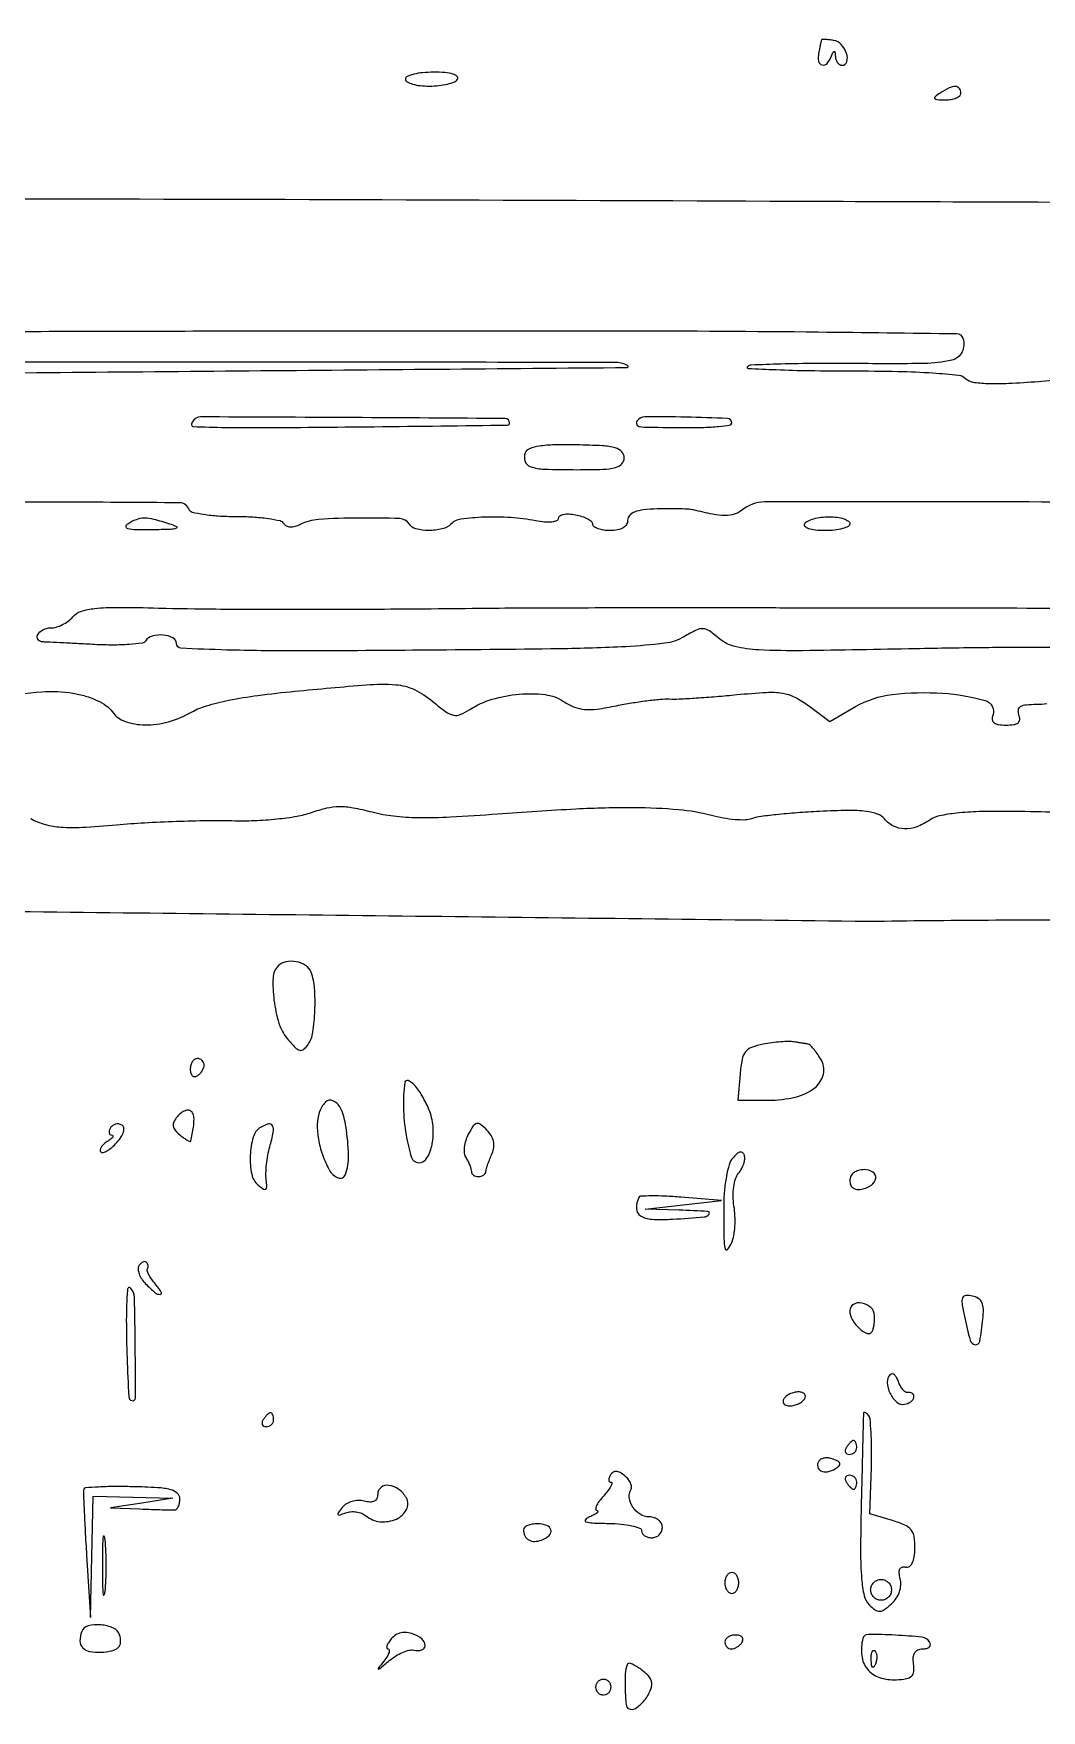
# Model space of a CAD drawing. Extents: x 0 to 5034, y 0 to 2560.
# Drawn here: x 1561.4 to 1706.6, y 148.1 to 389.6 of the extents above; entities that cross this region are included whole.
import ezdxf

# ---------------------------------------------------------------- set-up
doc = ezdxf.new("R2010")
doc.units = 0

msp = doc.modelspace()

# ---------------------------------------------------------------- linework, layer by layer
for points in [[(1557.115, 263.193366, 0.000016), (1618.338811, 262.493314, 0.000014), (1679.769463, 261.794626, 0.006046), (1684, 261.797787, -0.003594), (1718.179221, 261.990958, -0.000124), (1851.455162, 261.753197, -0.000185), (2033.325134, 261.316347, -0.000063), (2297.5, 260.550923, -0.001268)], [(1956.128309, 365.229883, 0.00009), (1885, 365.077819, -0.000677), (1842.375543, 365.036781, -0.000284), (1785.015625, 365.091866, -0.000281), (1723.676664, 365.220158, -0.000366), (1667.5, 365.41037, 0.000541), (1555.748589, 365.749556, 0.000788), (1457.207454, 365.786669, 0.000415), (1373.916606, 365.617634, 0.012538)], [(1714.488447, 301.12654, 0.000687), (1707.009375, 301.168227, 0.003676), (1698.503928, 301.141413, 0.002268), (1688.5, 300.990932, -0.001375), (1672.201163, 300.716646, -0.016326), (1665.884799, 300.83397, -0.04466), (1662.421242, 301.323768, -0.120747), (1660.223014, 302.440598, 0.025118), (1658.782778, 303.558786, 0.139393), (1657.866085, 303.875804, 0.128146), (1656.880474, 303.677089, 0.01993), (1655.114542, 302.726733, -0.103331), (1652.330979, 301.780652, -0.017602), (1646.722453, 301.294306, -0.009559), (1637.171983, 300.986862, -0.001295), (1617.141377, 300.777067, -0.001437), (1599.156919, 300.686977, -0.007454), (1589.222629, 300.813868, -0.005079), (1582.655054, 301.062486, -0.40026), (1581.999849, 301.75, 0.281845), (1581.496443, 302.572337, 0.097325), (1580.099478, 302.971021, 0.086762), (1578.527333, 302.83053, 0.191025), (1577.575617, 302.122351, -0.226204), (1577.062235, 301.79162, -0.013922), (1575.204846, 301.606128, -0.018478), (1572.898678, 301.525974, -0.012469), (1570.2666, 301.597441, 0.000194), (1567.619683, 301.734392, 0.000276), (1565.267376, 301.85388, 0.000152), (1563.278287, 301.953208, 0.004097), (1562.75, 301.97509, -0.228016), (1562.07467, 302.32802, -0.295405), (1562.029414, 303.008679, -0.148165), (1562.780479, 303.734818, -0.119143), (1563.877555, 304, 0.070434), (1564.692249, 304.115337, 0.044598), (1565.587987, 304.463183, 0.044011), (1566.424654, 304.97329, 0.060723), (1567.063733, 305.576794, -0.142642), (1568.244901, 306.375717, -0.052015), (1570.240605, 306.795646, -0.027235), (1573.507289, 306.955835, -0.005237), (1579.436178, 306.861364, 0.004733), (1587.693475, 306.721468, 0.001841), (1599.11784, 306.678129, 0.001627), (1612.850853, 306.721273, 0.001102), (1628.5, 306.855849, -0.002185), (1634.870844, 306.896833, -0.000231), (1649.736885, 306.920639, -0.00017), (1664.950035, 306.932803, -0.003552), (1669.5, 306.902573, 0.003283), (1672.830888, 306.878653, 0.000031), (1697.172217, 306.86521, 0.000121), (1720.67528, 306.859389, 0.000252)], [(1531.149537, 346.564624, -0.000662), (1561.397014, 346.689385, -0.000371), (1598.184595, 346.765109, -0.00054), (1646.624617, 346.776575, -0.002541), (1674.450173, 346.611695, -0.000588), (1694.352428, 346.369217, -0.315151), (1695.287288, 345.696214, -0.201544), (1695.165526, 343.719324, -0.223736), (1693.676697, 342.53664, -0.055211), (1689.740571, 342.058959, -0.004984), (1679.807428, 342.054101, 0.003775), (1674.035711, 342.06523, 0.00593), (1669.076898, 341.978525, 0.001953), (1664.81203, 341.836668, 0.189273), (1664.264551, 341.597884, 0.650407), (1664.357606, 341.356484, 0.00234), (1668.385629, 341.175629, 0.006419), (1673.243052, 341.042742, 0.003628), (1679.133333, 341, -0.004928), (1685.940144, 340.932914, -0.01201), (1690.951996, 340.713604, -0.009884), (1694.64963, 340.389169, -0.171171), (1695.725864, 339.874136, 0.161657), (1696.698408, 339.386392, 0.026871), (1698.811567, 339.194441, 0.021354), (1701.853445, 339.212215, 0.007677), (1706.175864, 339.48879, -0.003669), (1710.202972, 339.778899, -0.002836)], [(1724.910035, 322.030344, 0.001059), (1695.646421, 322.1531, 0.001392), (1666.756723, 322.13265, 0.174034), (1663.394722, 320.912627, -0.102209), (1662.35203, 320.357789, -0.073965), (1661.044677, 320.176701, -0.046362), (1659.231811, 320.363502, -0.013612), (1656.5, 320.981733, 0.049624), (1655.883894, 321.075236, 0.006355), (1654.545313, 321.127118, 0.007382), (1652.950544, 321.145084, 0.006089), (1651.25, 321.118421, 0.019225), (1649.249917, 320.985618, 0.064867), (1647.97807, 320.682051, 0.119737), (1647.264328, 320.191457, 0.184623), (1647, 319.5, -0.140575), (1646.822179, 318.88002, -0.118484), (1646.333333, 318.4, -0.088208), (1645.543379, 318.09863, -0.04716), (1644.5, 318, -0.033573), (1643.542393, 318.064373, -0.051403), (1642.734375, 318.259505, -0.066695), (1642.177535, 318.544372, -0.245972), (1642, 318.883423, 0.21734), (1641.829997, 319.256048, 0.054081), (1641.265625, 319.647725, 0.045349), (1640.457315, 319.997121, 0.032131), (1639.5, 320.244751, 0.036041), (1638.542039, 320.357185, 0.060322), (1637.734375, 320.295916, 0.087524), (1637.189202, 320.083953, 0.262111), (1637, 319.747829, -0.302483), (1636.772336, 319.405936, -0.073205), (1636.079892, 319.229338, -0.049163), (1635.041161, 319.223816, -0.025162), (1633.75, 319.410043, 0.031553), (1630.175943, 319.879029, 0.026348), (1626.347475, 319.935334, 0.022925), (1622.988493, 319.653126, 0.164944), (1621.55, 318.946497, -0.139189), (1620.296007, 318.250077, -0.058322), (1618.359641, 318.02869, -0.05905), (1616.498914, 318.254258, -0.197152), (1615.523104, 318.962617, 0.251336), (1614.191141, 319.733674, 0.009563), (1608.264461, 319.811633, 0.014426), (1602.483596, 319.610243, 0.103835), (1599.810688, 318.868765, -0.050819), (1599.077012, 318.579142, -0.082696), (1598.412932, 318.506194, -0.105138), (1597.87514, 318.652208, -0.136488), (1597.501671, 318.997296, 0.203735), (1596.944746, 319.390913, 0.017641), (1595.196445, 319.705456, 0.020984), (1593.004932, 319.927042, 0.014703), (1590.524316, 320, -0.015117), (1588.041162, 320.075093, -0.023626), (1585.915524, 320.304927, -0.020687), (1584.269199, 320.632345, -0.25837), (1583.81746, 321.047619, 0.320464), (1582.503601, 322.003158, 0.001517), (1564.812658, 322.100773, 0.002893), (1547.788538, 322.044539, 0.121164)], [(1556.122635, 294.042996, -0.01996), (1562.604087, 294.789524, -0.058397), (1567.091325, 294.601387, -0.032287), (1568.905354, 294.189798, -0.037476), (1570.55986, 293.562155, -0.041522), (1571.899749, 292.794104, -0.089309), (1572.741532, 291.958627, 0.155781), (1574.609272, 290.536681, 0.083906), (1577.487062, 290.030213, 0.070866), (1580.868582, 290.488504, 0.060301), (1584.19284, 291.880902, -0.058652), (1586.326194, 292.782733, -0.020914), (1589.542985, 293.573189, -0.016995), (1593.74266, 294.273117, -0.00866), (1599.058598, 294.880902, -0.003615), (1609.398085, 295.806564, -0.039166), (1613.586094, 295.822339, -0.092603), (1616.280647, 295.107821, -0.063992), (1618.940724, 293.396423, 0.016181), (1620.813746, 291.921192, 0.105639), (1621.899184, 291.430868, 0.152746), (1622.897993, 291.520355, 0.045679), (1624.26745, 292.239932, -0.0715), (1627.475276, 293.720181, -0.050862), (1631.370591, 294.461014, -0.052579), (1635.105115, 294.390962, -0.114553), (1637.77927, 293.408972, 0.048989), (1639.323636, 292.600751, 0.076178), (1640.783492, 292.255577, 0.055311), (1642.592788, 292.310582, 0.015237), (1645.402674, 292.79689, -0.009769), (1647.537586, 293.19047, -0.009102), (1649.737036, 293.51067, -0.009119), (1651.70146, 293.723903, -0.030269), (1653, 293.762045, 0.019756), (1654.404018, 293.773772, 0.00401), (1656.890223, 293.912844, 0.004223), (1659.780313, 294.122297, 0.003946), (1662.732675, 294.384813, -0.009474), (1667.006681, 294.717265, -0.052661), (1669.303122, 294.610304, -0.080907), (1671.058935, 294.04161, -0.040509), (1673.046704, 292.807349), (1676.128059, 290.529205), (1679.837999, 292.664376, -0.101494), (1685.088636, 294.403997, -0.04579), (1692.374061, 294.594352, -0.051122), (1698.483701, 293.561001, -0.442829), (1699.588855, 291.370958, 0.129743), (1699.523755, 290.772556, 0.202408), (1699.790465, 290.336663, 0.120167), (1700.435471, 290.076726, 0.035991), (1701.5, 290, 0.033872), (1702.620774, 290.076013, 0.136539), (1703.244639, 290.34482, 0.218516), (1703.477663, 290.812451, 0.099938), (1703.361626, 291.5, -0.124816), (1703.277727, 292.207348, -0.232576), (1703.590224, 292.67679, -0.110486), (1704.401648, 292.933469, -0.021577), (1705.942671, 293, 0.036955), (1707.354682, 293.104505, 0.022648)], [(1708.011575, 277.464016, 0.004223), (1701.957293, 277.577968, 0.009192), (1697.632298, 277.543327, 0.02042), (1694.345264, 277.322019, 0.025427), (1691.926858, 276.934463, 0.096876), (1690.527494, 276.338041, -0.0593), (1688.646548, 275.36457, -0.095816), (1686.875126, 275.064005, -0.111289), (1685.307449, 275.455362, -0.103307), (1684.01012, 276.487806, 0.134949), (1682.989501, 277.200825, 0.056542), (1681.342712, 277.583898, 0.032887), (1678.793192, 277.71107, 0.008289), (1674.637675, 277.576017, 0.006468), (1671.401164, 277.375094, 0.008112), (1668.407169, 277.101403, 0.006696), (1665.910792, 276.79843, 0.061256), (1664.854815, 276.521444, -0.090905), (1663.951038, 276.340523, -0.024019), (1662.472389, 276.387515, -0.023558), (1660.766067, 276.605228, -0.022258), (1659.054691, 276.985273, 0.045001), (1654.344078, 277.80888, 0.019246), (1647.952068, 278.094547, 0.014567), (1639.541909, 277.901431, 0.006191), (1628.29322, 277.175204, -0.00576), (1621.482294, 276.72959, -0.017252), (1616.818396, 276.639509, -0.024797), (1613.272356, 276.869515, -0.035907), (1610.188727, 277.450215, 0.018182), (1607.462394, 278.06434, 0.048592), (1605.480222, 278.239405, 0.054452), (1603.63461, 278.020958, 0.027972), (1601.395507, 277.370936, -0.042183), (1599.348468, 276.839178, -0.016872), (1596.476802, 276.445926, -0.016109), (1593.240195, 276.218543, -0.016174), (1590, 276.200471, 0.010421), (1586.476693, 276.221353, 0.005225), (1582.025587, 276.10843, 0.005185), (1577.421668, 275.895646, 0.007641), (1573.384976, 275.605159, -0.007648), (1568.375659, 275.244746, -0.031992), (1565.355083, 275.267196, -0.050967), (1563.128326, 275.656864, -0.050584), (1561.020464, 276.489417, 0.042687)]]:
    msp.add_lwpolyline(points, format="xyb")
for points in [[(1674.923489, 388.661516, 0.0559), (1674.882298, 388.541537, 0.001744), (1674.771045, 388.033383, 0.003388), (1674.645884, 387.432238, 0.002338), (1674.511973, 386.75, 0.089859), (1674.500457, 385.587704, 0.291391), (1674.995253, 385.041889, 0.283316), (1675.714139, 385.252392, 0.087787), (1676.337719, 386.25, -0.009076), (1676.617987, 386.909806, -0.295955), (1676.757018, 387, -0.382689), (1676.864758, 386.903389, -0.011437), (1676.921053, 386.25, 0.070297), (1677.019601, 385.772281, 0.08175), (1677.244567, 385.367188, 0.093434), (1677.557674, 385.09566, 0.13279), (1677.911516, 385, 0.338131), (1678.584373, 385.513768, 0.151463), (1678.544096, 386.694691, 0.101752), (1677.770534, 387.992414, 0.172872), (1676.666871, 388.578388, 0.0095), (1676.022421, 388.660499, 0.015022), (1675.467168, 388.703723, 0.008974), (1675.012675, 388.717224, 0.293017)], [(1615, 383, 0.275259), (1615.229636, 382.614478, 0.053437), (1616.010789, 382.29375, 0.043243), (1617.122516, 382.072564, 0.027497), (1618.440983, 382, 0.026918), (1619.803639, 382.073414, 0.033489), (1621.052725, 382.29375, 0.035556), (1622.04134, 382.613307, 0.159713), (1622.5, 383, 0.369423), (1622.437431, 383.402624, 0.106919), (1621.83874, 383.726474, 0.051222), (1620.688628, 383.936318, 0.019531), (1619.059017, 384, 0.02325), (1617.503431, 383.927625, 0.03716), (1616.192336, 383.70625, 0.042932), (1615.253084, 383.387294, 0.297764)], [(1692, 381, 0.023197), (1691.271114, 380.479509, 0.409657), (1691.237851, 380.218347, 0.220444), (1691.555791, 380.050422, 0.011293), (1692.75, 380.015313, 0.042523), (1693.611405, 380.082804, 0.062416), (1694.339062, 380.298248, 0.082215), (1694.832025, 380.618823, 0.210568), (1695, 381, 0.163584), (1694.775753, 381.667076, 0.234725), (1694.227035, 381.939692, 0.112355), (1693.301377, 381.729028, 0.031558)], [(1536.388191, 341.819098, 0.105879), (1536.286809, 341.534846, 0.116595), (1536.316095, 341.244476, 0.113952), (1536.47359, 340.993034, 0.097739), (1536.733688, 340.819098, 0.101111), (1538.099354, 340.552155, 0.000033), (1592.481259, 341.018206, 0.000029), (1646.936246, 341.491716, 0.790599), (1647, 341.771456, 0.114538), (1645.080429, 342.218536, 0.000078), (1591.371728, 342.250072, 0.000041), (1537.195404, 342.26901, 0.260006)], [(1584.345436, 333.75, 0.055167), (1584.208272, 333.46112, 0.114631), (1584.182322, 333.214437, 0.180238), (1584.267887, 333.050123, 0.176367), (1584.440983, 332.98, 0.009981), (1593.556938, 332.835959, 0.001805), (1610.496424, 332.967642, 0.000125), (1629.695994, 333.191047, 0.410733), (1630.000007, 333.498691, 0.41212), (1629.366698, 334.136563, 0.000415), (1607.3737, 334.275893, 0.000485), (1585.471427, 334.375193, 0.260899)], [(1648.344738, 333.75, 0.243578), (1648.30826, 333.264511, 0.266162), (1648.682283, 332.981545, 0.028863), (1649.99526, 332.889874, 0.000862), (1655.5, 332.833333, 0.010313), (1657.992205, 332.863436, 0.017076), (1660.090768, 333.003937, 0.011134), (1661.756836, 333.210355, 0.372009), (1662.000486, 333.492126, 0.402119), (1661.364302, 334.156159, 0.005817), (1655.392897, 334.338435, 0.006558), (1649.451088, 334.372699, 0.258167)], [(1632.248518, 329.206872, 0.170822), (1632.214504, 327.97519, 0.240662), (1632.975696, 327.210506, 0.070902), (1635.010959, 326.853217, 0.008053), (1639.694444, 326.777778, 0.007822), (1643.438022, 326.836346, 0.053882), (1645.256879, 327.090711, 0.143513), (1646.154654, 327.618769, 0.190773), (1646.5, 328.490951, 0.193526), (1646.147923, 329.366518, 0.136305), (1645.224727, 329.913907, 0.052705), (1643.370336, 330.211169, 0.008033), (1639.622057, 330.352062, 0.01103), (1636.433568, 330.350297, 0.032879), (1634.259871, 330.157758, 0.048882), (1632.84534, 329.793907, 0.217159)], [(1581, 319, -0.036244), (1582.008314, 318.594468, -0.664682), (1581.993899, 318.343197, -0.076592), (1581.148883, 318.183003, -0.004399), (1578.5, 318.114993, -0.009082), (1576.180728, 318.117989, -0.057115), (1575.009566, 318.275347, -0.351555), (1574.770216, 318.59216, -0.246825), (1575, 319, -0.051583), (1576.230989, 319.626321, -0.092155), (1577.343821, 319.833184, -0.063278), (1578.724017, 319.65781, -0.014291)], [(1679, 319, -0.280045), (1678.76549, 318.614137, -0.051215), (1677.954539, 318.29375, -0.04194), (1676.804739, 318.07252, -0.02657), (1675.440983, 318, -0.023007), (1674.033693, 318.06479, -0.059005), (1673.038303, 318.276831, -0.125298), (1672.538053, 318.602477, -0.336396), (1672.5, 319, -0.146547), (1672.934161, 319.385578, -0.040338), (1673.8004, 319.70625, -0.037109), (1674.887885, 319.926388, -0.031397), (1676.059017, 320, -0.032276), (1677.18562, 319.9272, -0.049716), (1678.136086, 319.70625, -0.064068), (1678.793368, 319.384097, -0.251914)], [(1596.666667, 255.333333, 0.188213), (1595.923983, 253.639987, 0.041518), (1596.058808, 250.411592, 0.043121), (1596.770453, 247.087682, 0.100516), (1597.979685, 244.860784, 0.017012), (1599.111994, 243.6002, 0.131793), (1599.783966, 243.194787, 0.249279), (1600.347144, 243.31354, 0.071137), (1600.964372, 244, 0.110716), (1601.65125, 245.772118, 0.027036), (1601.950788, 248.909684, 0.028428), (1601.899908, 252.145931, 0.073594), (1601.393011, 254.418213, 0.156393), (1600.616551, 255.384939, 0.098464), (1599.264024, 255.937032, 0.097276), (1597.788314, 255.933067, 0.148265)], [(1666.5, 244.063067, 0.042139), (1664.855472, 243.603233, 0.140871), (1663.963794, 242.943792, 0.117958), (1663.470733, 241.837571, 0.02545), (1663.189635, 239.745507), (1662.879269, 236), (1667.286625, 236, 0.057818), (1671.152754, 236.44856, 0.109183), (1673.967856, 237.803263, 0.17368), (1675.192073, 239.752249, 0.196254), (1674.818708, 241.918687, 0.014812), (1674.283707, 242.72142, 0.020069), (1673.751071, 243.411089, 0.017446), (1673.276144, 243.938966, 0.165022), (1673.009453, 244.076511, -0.001599), (1672.722213, 244.12059, -0.000318), (1672.209027, 244.201355, -0.000337), (1671.611635, 244.296175, -0.000313), (1671, 244.394071, 0.044253), (1670.223009, 244.449243, 0.013967), (1669.059375, 244.396271, 0.013828), (1667.758601, 244.264341, 0.014924)], [(1584, 240.440983, 0.066118), (1584.073267, 239.889346, 0.138808), (1584.29375, 239.521475, 0.191142), (1584.620352, 239.392057, 0.139169), (1585, 239.5, 0.06081), (1585.382515, 239.806203, 0.051032), (1585.70625, 240.2129, 0.053229), (1585.926698, 240.653442, 0.089642), (1586, 241.059017, 0.105429), (1585.923444, 241.418051, 0.099231), (1585.70625, 241.723586, 0.096318), (1585.381732, 241.928382, 0.092995), (1585, 242, 0.153634), (1584.618621, 241.879982, 0.097988), (1584.29375, 241.542039, 0.080552), (1584.074545, 241.037096, 0.062283)], [(1614.916667, 238.559017, 0.044107), (1614.698889, 234.923154, 0.035559), (1615.087521, 231.026981, 0.031777), (1615.86373, 227.771186, 0.32951), (1616.906873, 227, 0.267136), (1618.092116, 227.681905, 0.084695), (1618.833544, 229.665823, 0.069006), (1618.965056, 232.24898, 0.076643), (1618.371971, 234.673451, 0.033344), (1617.393131, 236.651281, 0.050198), (1616.26596, 238.208514, 0.11381), (1615.392139, 238.828785, 0.487215)], [(1582.100976, 233.621668, 0.06121), (1581.639473, 232.902383, 0.149907), (1581.546134, 232.287252, 0.136429), (1581.812669, 231.687498, 0.047209), (1582.487669, 231.010234, 0.016104), (1583.073424, 230.555139, 0.030315), (1583.578228, 230.233209, 0.037664), (1583.954352, 230.05989, 0.460042), (1584.076511, 230.127555, 0.009389), (1584.449755, 232.134974, 0.044292), (1584.539248, 233.302068, 0.088127), (1584.401161, 234.028711, 0.164877), (1584.02424, 234.485019, 0.167606), (1583.635425, 234.572557, 0.077973), (1583.13026, 234.434756, 0.06403), (1582.590664, 234.104058, 0.050133)], [(1602.577674, 234.244731, 0.073849), (1602.29372, 232.484086, 0.04608), (1602.460237, 230.397158, 0.042247), (1603.04398, 228.16839, 0.037716), (1604.011105, 225.979251, 0.175282), (1605.290086, 224.82922, 0.420114), (1606.343453, 225.287206, 0.099789), (1606.804712, 228.035267, 0.03052), (1606.40887, 232.25, 0.057273), (1605.744751, 234.658183, 0.178679), (1604.632346, 235.8835, 0.324544), (1603.480309, 235.712209, 0.122665)], [(1572.510081, 232.016312, 0.058885), (1572.328171, 231.625806, 0.123598), (1572.304124, 231.294043, 0.186429), (1572.436321, 231.07461, 0.161643), (1572.690983, 230.984687, -0.282382), (1572.845081, 230.886055, -0.271864), (1572.830233, 230.700593, -0.075563), (1572.542502, 230.398845, -0.023608), (1572.02896, 230.03906, 0.042964), (1571.506266, 229.641878, 0.071832), (1571.154687, 229.217378, 0.105877), (1571.020464, 228.834686, 0.231971), (1571.118424, 228.548242, 0.276112), (1571.452928, 228.46404, 0.060078), (1572.021198, 228.712525, 0.046597), (1572.70271, 229.204587, 0.029197), (1573.404607, 229.894592, 0.036944), (1574.042739, 230.71392, 0.076721), (1574.383122, 231.446969, 0.121139), (1574.406587, 232.026476, 0.207031), (1574.134241, 232.417034, 0.101116), (1573.706144, 232.574287, 0.09841), (1573.246276, 232.553253, 0.097442), (1572.825779, 232.357257, 0.096999)], [(1594.130786, 232.08083, 0.186449), (1593.062812, 230.671762, 0.059734), (1592.635417, 228.032847, 0.059547), (1592.844853, 225.343398, 0.172018), (1593.787517, 223.761382, 0.02562), (1594.527041, 223.209054, 0.306368), (1594.8658, 223.210515, 0.260843), (1595.028907, 223.538411, 0.020432), (1594.938329, 224.546821, -0.041855), (1594.894071, 225.492207, -0.01819), (1594.986212, 226.747746, -0.01785), (1595.181604, 228.082759, -0.022669), (1595.461146, 229.29657, 0.01964), (1595.952119, 231.370934, 0.161091), (1595.831315, 232.322297, 0.36584), (1595.26071, 232.579596, 0.069051)], [(1624.051377, 231.095998, 0.047845), (1623.671687, 230.187273, 0.048231), (1623.47292, 229.225391, 0.052727), (1623.471151, 228.354263, 0.116171), (1623.688443, 227.729333, -0.023666), (1623.988479, 227.203618, -0.022208), (1624.244474, 226.640804, -0.022805), (1624.4263, 226.121621, -0.067817), (1624.484687, 225.75, 0.131305), (1624.56742, 225.463938, 0.098296), (1624.789252, 225.220313, 0.086253), (1625.116733, 225.05637, 0.073145), (1625.5, 225, 0.072073), (1625.888632, 225.056312, 0.079276), (1626.23162, 225.220313, 0.0885), (1626.477273, 225.463705, 0.125358), (1626.586367, 225.75, -0.044074), (1626.66935, 226.153683, -0.010128), (1626.882474, 226.816528, -0.010391), (1627.160378, 227.572857, -0.009972), (1627.473111, 228.327541, 0.0717), (1627.718623, 229.2159, 0.085832), (1627.679833, 230.081896, 0.082377), (1627.347974, 230.911827, 0.060229), (1626.734365, 231.694206, 0.030048), (1625.813529, 232.510551, 0.224832), (1625.259444, 232.636163, 0.195132), (1624.761971, 232.292309, 0.022299)], [(1662.130595, 227.657357, 0.102058), (1661.629415, 226.716185, 0.024901), (1661.216032, 224.998029, 0.024488), (1660.931623, 222.940376, 0.022252), (1660.83753, 220.797703, 0.00289), (1660.867364, 216.129774, 0.050907), (1661.038927, 214.630006, 0.623308), (1661.408076, 214.53951, 0.072998), (1661.997887, 215.5, 0.060184), (1662.289517, 216.496357, 0.02612), (1662.444463, 217.870407, 0.025387), (1662.458369, 219.365744, 0.030741), (1662.314254, 220.760962, -0.036748), (1662.187653, 222.149472, -0.039506), (1662.271305, 223.507776, -0.043165), (1662.541143, 224.677313, -0.095209), (1662.981193, 225.477339, 0.049088), (1663.415016, 226.118824, 0.04716), (1663.722319, 226.841064, 0.050876), (1663.867161, 227.532939, 0.107019), (1663.80799, 228.076031, 0.136988), (1663.553195, 228.453275, 0.241826), (1663.196025, 228.536882, 0.125631), (1662.724058, 228.282374, 0.033404)], [(1679, 224.426676, 0.099154), (1679.121465, 223.820192, 0.133817), (1679.46353, 223.380696, 0.126354), (1679.99829, 223.159635, 0.083236), (1680.667134, 223.176676, 0.100818), (1682.099763, 223.769787, 0.210781), (1682.729914, 224.770795, 0.297834), (1682.327282, 225.642779, 0.14074), (1681.083333, 226, 0.066422), (1680.248452, 225.888599, 0.09567), (1679.58104, 225.561201, 0.111791), (1679.15323, 225.054646, 0.12024)], [(1648.588201, 222, 0.109189), (1648.275022, 220.401943, 0.249946), (1648.860364, 219.364879, 0.130729), (1650.480764, 218.850983, 0.027016), (1653.5, 218.871801, 0.004007), (1658.02276, 219.184036, 0.222699), (1658.742579, 219.591589, 0.590831), (1658.553264, 219.983565, 0.005105), (1654.416667, 220.162997), (1649.5, 220.325993), (1655, 220.946188), (1660.5, 221.566382), (1654.653067, 222.033191, 0.008232), (1652.396095, 222.176035, 0.013055), (1650.459653, 222.216, 0.006945), (1648.86071, 222.185038, 0.289317)], [(1576.590944, 212.147151, 0.161031), (1576.473258, 211.653982, 0.06929), (1576.624914, 210.986544, 0.058402), (1577.00262, 210.258303, 0.047603), (1577.562237, 209.58062, 0.01757), (1578.952254, 208.285003, 0.195132), (1579.655927, 208.044209, 0.580187), (1579.822805, 208.377977, 0.026234), (1578.872445, 209.653695, -0.023202), (1578.370923, 210.318466, -0.03433), (1578.001072, 210.947823, -0.036875), (1577.786925, 211.470354, -0.248714), (1577.833333, 211.737028, 0.118737), (1577.923829, 211.937797, 0.08768), (1577.926811, 212.1824, 0.080199), (1577.843018, 212.43292, 0.075786), (1577.683469, 212.649864, 0.182289), (1577.451126, 212.754957, 0.124491), (1577.163221, 212.701511, 0.090239), (1576.859751, 212.488848, 0.056557)], [(1574.95, 208.666667, 0.018871), (1574.789678, 204.349977, 0.009439), (1574.896174, 198.88692, 0.00268), (1575.140567, 193.301628, 0.310514), (1575.560996, 192.75, 0.509568), (1576.096405, 193.136399, 0.002841), (1576.077661, 200.439796, 0.003698), (1575.964856, 207.649973, 0.192932), (1575.427728, 208.905605, 0.098453), (1575.260787, 209.01717, 0.217492), (1575.110958, 209.011855, 0.186547), (1575.000541, 208.890483, 0.073748)], [(1695.517035, 204.84254, 0.013177), (1696.341978, 201.435275, 0.300678), (1697.060709, 200.801399, 0.403674), (1697.716837, 201.278538, 0.016238), (1698.174129, 204.47192, 0.031944), (1698.241018, 205.928372, 0.10302), (1698.027469, 206.8688, 0.14561), (1697.510743, 207.460581, 0.090798), (1696.65022, 207.806998, 0.068665), (1695.687518, 207.869179, 0.291094), (1695.245129, 207.540388, 0.13159), (1695.162207, 206.741609, 0.013239)], [(1679, 205.695769, 0.134617), (1679.351988, 204.412098, 0.071961), (1680.392526, 203.122527, 0.098336), (1681.522836, 202.426173, 0.381736), (1682.225838, 202.701442, 0.057646), (1682.376745, 203.110912, 0.022661), (1682.492034, 203.702026, 0.022069), (1682.560025, 204.358679, 0.02567), (1682.564866, 204.986305, 0.197051), (1682.033507, 206.136607, 0.13901), (1680.750619, 206.792633, 0.178719), (1679.529084, 206.59894, 0.271339)], [(1684.827434, 196.4941, 0.213701), (1684.394233, 195.358146, 0.097913), (1684.798012, 193.789529, 0.100498), (1685.756894, 192.52153, 0.232366), (1686.879295, 192.215271, 0.103225), (1687.777808, 192.5909, 0.185591), (1688.22407, 193.240275, 0.323138), (1688.010368, 193.760153, 0.166362), (1687.289043, 193.926, -0.188259), (1686.975835, 194.012162, -0.060079), (1686.619384, 194.351377, -0.05025), (1686.278318, 194.861056, -0.038006), (1686.007715, 195.478006, 0.04403), (1685.74515, 196.057576, 0.086876), (1685.425729, 196.44721, 0.147185), (1685.106047, 196.589401, 0.23194)], [(1669.5, 193, 0.131946), (1669.386134, 192.620091, 0.190139), (1669.504138, 192.29375, 0.14379), (1669.853366, 192.073627, 0.069308), (1670.381966, 192, 0.059645), (1671.00158, 192.074178, 0.050746), (1671.622888, 192.29375, 0.053126), (1672.153536, 192.617096, 0.091204), (1672.5, 193, 0.131946), (1672.613866, 193.379909, 0.190139), (1672.495862, 193.70625, 0.14379), (1672.146634, 193.926373, 0.069308), (1671.618034, 194, 0.059645), (1670.99842, 193.925822, 0.050746), (1670.377112, 193.70625, 0.053126), (1669.846464, 193.382904, 0.091204)], [(1594.5, 190, 0.082592), (1594.343488, 189.6179, 0.161196), (1594.3746, 189.29375, 0.182303), (1594.586039, 189.078288, 0.108972), (1594.940983, 189, 0.093332), (1595.345238, 189.076123, 0.09642), (1595.688914, 189.29375, 0.099167), (1595.918938, 189.618444, 0.105053), (1596, 190, 0.042167), (1595.967655, 190.382849, 0.061769), (1595.870461, 190.70625, 0.081139), (1595.727648, 190.92554, 0.210953), (1595.559017, 191, 0.151918), (1595.34829, 190.934461, 0.038439), (1595.066025, 190.70625, 0.035638), (1594.768994, 190.382774, 0.029505)], [(1680.971052, 190.916667, 0.011124), (1680.955567, 190.588282, 0.000043), (1680.862834, 186.847466, 0.000223), (1680.759933, 182.60543, 0.00014), (1680.643303, 177.649177, 0.004715), (1680.551467, 171.002831, 0.021127), (1680.698801, 167.113281, 0.035132), (1681.070106, 164.66221, 0.142151), (1681.791106, 163.351751, 0.040813), (1682.650807, 162.622005, 0.169384), (1683.294059, 162.432392, 0.145202), (1683.97539, 162.671349, 0.027471), (1685.010377, 163.509391, 0.062358), (1685.685704, 164.294009, 0.062638), (1686.145531, 165.219757, 0.065596), (1686.346831, 166.188433, 0.082604), (1686.263754, 167.099406, -0.040224), (1686.113871, 167.945277, -0.130887), (1686.206761, 168.502014, -0.217955), (1686.522263, 168.776494, -0.128284), (1687.031322, 168.79259, 0.200878), (1687.572919, 168.887183, 0.136177), (1687.996426, 169.359739, 0.079141), (1688.27016, 170.238187, 0.03149), (1688.372797, 171.5, 0.042646), (1688.263214, 173.132235, 0.132919), (1687.821314, 174.130974, 0.119475), (1686.903937, 174.831443, 0.031312), (1685.153865, 175.473634), (1681.880318, 176.447268), (1682.10031, 183.23015, 0.009349), (1682.136637, 185.876846, 0.013525), (1682.06176, 188.21448, 0.009132), (1681.912768, 190.137281, 0.174181), (1681.660151, 190.673183, 0.03223), (1681.404393, 190.897935, 0.079386), (1681.185416, 191.017018, 0.183112), (1681.041508, 191.01377, 0.286649)], [(1678.5, 186, 0.082592), (1678.343488, 185.6179, 0.161196), (1678.3746, 185.29375, 0.182303), (1678.586039, 185.078288, 0.108972), (1678.940983, 185, 0.093332), (1679.345238, 185.076123, 0.09642), (1679.688914, 185.29375, 0.099167), (1679.918938, 185.618444, 0.105053), (1680, 186, 0.042167), (1679.967655, 186.382849, 0.061769), (1679.870461, 186.70625, 0.081139), (1679.727648, 186.92554, 0.210953), (1679.559017, 187, 0.151918), (1679.34829, 186.934461, 0.038439), (1679.066025, 186.70625, 0.035638), (1678.768994, 186.382774, 0.029505)], [(1674.515713, 184.025424, 0.191013), (1674.37394, 183.228674, 0.23802), (1674.834197, 182.646206, 0.152732), (1675.803525, 182.517896, 0.095806), (1676.881592, 182.92682, 0.03936), (1677.466726, 183.355474, 0.268353), (1677.580022, 183.680389, 0.227867), (1677.35823, 183.9802, 0.029854), (1676.615871, 184.317163, 0.058511), (1675.981629, 184.478786, 0.067768), (1675.358823, 184.477104, 0.078711), (1674.841624, 184.319872, 0.142196)], [(1644.530011, 182.048558, 0.048645), (1644.332571, 181.646377, 0.105885), (1644.282068, 181.308014, 0.182692), (1644.380972, 181.089027, 0.198855), (1644.595971, 181, -0.473264), (1644.725157, 180.842429, -0.076139), (1644.568556, 180.4125, -0.040074), (1644.145191, 179.768279, -0.018516), (1643.5, 179, 0.025274), (1642.868323, 178.226843, 0.055654), (1642.487545, 177.566854, 0.114805), (1642.405612, 177.125352, 0.378736), (1642.595012, 176.929715, -0.354661), (1642.718172, 176.812856, -0.254506), (1642.64666, 176.627618, -0.056863), (1642.211725, 176.336193, -0.017721), (1641.5, 176, 0.091871), (1640.904706, 175.602206, 0.560431), (1640.970453, 175.312482, 0.071077), (1641.913556, 175.136868, 0.006847), (1644.25, 175.070285, -0.019823), (1646.07061, 174.971081, -0.031897), (1647.604687, 174.726896, -0.033698), (1648.72675, 174.393288, -0.313294), (1649, 174, 0.148195), (1649.115568, 173.618646, 0.098894), (1649.440625, 173.29375, 0.082425), (1649.926543, 173.074694, 0.064853), (1650.5, 173, 0.099038), (1651.072457, 173.114514, 0.097945), (1651.559375, 173.440625, 0.097945), (1651.885486, 173.927543, 0.099038), (1652, 174.5, 0.125389), (1651.854248, 175.072062, 0.100779), (1651.443928, 175.559375, 0.090193), (1650.830154, 175.886898, 0.077727), (1650.106989, 176, -0.142505), (1648.808848, 176.377651, -0.105852), (1647.738602, 177.430333, -0.111919), (1647.232043, 178.776758, -0.174363), (1647.485745, 179.976935, 0.172045), (1647.5702, 180.367765, 0.076677), (1647.422147, 180.880727, 0.06266), (1647.077253, 181.431819, 0.048467), (1646.578017, 181.935251, 0.043524), (1645.911552, 182.396834, 0.116388), (1645.360993, 182.559333, 0.160975), (1644.906705, 182.436563, 0.108945)], [(1678.5, 181, 0.029505), (1678.768994, 180.617226, 0.035638), (1679.066025, 180.29375, 0.038439), (1679.34829, 180.065539, 0.151918), (1679.559017, 180, 0.210953), (1679.727648, 180.07446, 0.081139), (1679.870461, 180.29375, 0.061769), (1679.967655, 180.617151, 0.042167), (1680, 181, 0.105053), (1679.918938, 181.381556, 0.099167), (1679.688914, 181.70625, 0.09642), (1679.345238, 181.923877, 0.093332), (1678.940983, 182, 0.108972), (1678.586039, 181.921712, 0.182303), (1678.3746, 181.70625, 0.161196), (1678.343488, 181.3821, 0.082592)], [(1568.653755, 180, 0.084524), (1568.603187, 179.612259, 0.000971), (1568.709968, 177.003125, 0.002942), (1568.857124, 173.98556, 0.001911), (1569.061029, 170.5), (1569.622059, 161.5), (1569.811029, 170.25), (1570, 179), (1575.75, 178.849806), (1581.5, 178.699613), (1577, 178), (1572.5, 177.300387), (1576.75, 177.150194, 0.000574), (1578.432449, 177.092671, 0.000749), (1579.971875, 177.044119, 0.000553), (1581.262396, 177.006782, 0.006955), (1581.75, 177, 0.201458), (1582.036597, 177.120359, 0.084643), (1582.279687, 177.470606, 0.064723), (1582.444871, 177.988816, 0.044858), (1582.5, 178.602062, 0.216278), (1582.135706, 179.404857, 0.117676), (1581.158566, 179.919208, 0.048617), (1579.260021, 180.212165, 0.008584), (1575.653755, 180.352062, 0.006882), (1573.01811, 180.372731, 0.011083), (1570.77343, 180.309668, 0.004998), (1568.9014, 180.196744, 0.309944)], [(1611, 179.294885, -0.100158), (1610.871823, 178.661431, -0.175375), (1610.512812, 178.273359, -0.134047), (1609.905658, 178.143598, -0.049998), (1609.036768, 178.280134, 0.07424), (1608.198283, 178.37068, 0.060128), (1607.304135, 178.225696, 0.06151), (1606.491829, 177.878685, 0.088097), (1605.895324, 177.373873, 0.011487), (1605.287543, 176.606328, 0.307119), (1605.274953, 176.358835, 0.348104), (1605.492808, 176.2779, 0.013037), (1606.371291, 176.588983, -0.072079), (1607.098361, 176.753479, -0.055378), (1607.913, 176.727356, -0.056199), (1608.687986, 176.525355, -0.081547), (1609.296773, 176.168663, 0.151688), (1611.357426, 175.317659, 0.127255), (1613.699625, 175.70186, 0.169244), (1615.146528, 177.052623, 0.253916), (1615.124767, 178.741537, 0.106625), (1614.045344, 179.965691, 0.12625), (1612.619133, 180.542838, 0.193735), (1611.486623, 180.254418, 0.239079)], [(1632, 174.166667, 0.110173), (1632.198496, 173.276768, 0.153921), (1632.747118, 172.681173, 0.139064), (1633.58597, 172.471772, 0.083866), (1634.597766, 172.67589, 0.089945), (1635.698443, 173.344399, 0.281425), (1635.941332, 174.138258, 0.254562), (1635.341089, 174.782212, 0.08067), (1634, 175, 0.039769), (1633.23419, 174.938993, 0.059018), (1632.5875, 174.755208, 0.07762), (1632.147449, 174.48558, 0.219986)], [(1571.336206, 169, 0.00436), (1571.359651, 166.311593, 0.021699), (1571.451433, 164.804688, 0.741699), (1571.58558, 164.778855, 0.095407), (1571.728468, 165.25, 0.016375), (1571.850713, 166.957332, 0.009683), (1571.890277, 169, 0.009683), (1571.850713, 171.042668, 0.016375), (1571.728468, 172.75, 0.095407), (1571.58558, 173.221145, 0.741699), (1571.451433, 173.195312, 0.021699), (1571.359651, 171.688407, 0.00436)], [(1661, 166.5, 0.064853), (1661.074694, 165.926543, 0.082425), (1661.29375, 165.440625, 0.098894), (1661.618646, 165.115568, 0.148195), (1662, 165, 0.148195), (1662.381354, 165.115568, 0.098894), (1662.70625, 165.440625, 0.082425), (1662.925306, 165.926543, 0.064853), (1663, 166.5, 0.064853), (1662.925306, 167.073457, 0.082425), (1662.70625, 167.559375, 0.098894), (1662.381354, 167.884432, 0.148195), (1662, 168, 0.148195), (1661.618646, 167.884432, 0.098894), (1661.29375, 167.559375, 0.082425), (1661.074694, 167.073457, 0.064853)], [(1685, 165.5, -0.099038), (1684.885486, 164.927543, -0.097945), (1684.559375, 164.440625, -0.097945), (1684.072457, 164.114514, -0.099038), (1683.5, 164, -0.099038), (1682.927543, 164.114514, -0.097945), (1682.440625, 164.440625, -0.097945), (1682.114514, 164.927543, -0.099038), (1682, 165.5, -0.099038), (1682.114514, 166.072457, -0.097945), (1682.440625, 166.559375, -0.097945), (1682.927543, 166.885486, -0.099038), (1683.5, 167, -0.099038), (1684.072457, 166.885486, -0.097945), (1684.559375, 166.559375, -0.097945), (1684.885486, 166.072457, -0.099038)], [(1568.361645, 159.500049, 0.089903), (1568.107954, 158.159875, 0.193949), (1568.486369, 157.199593, 0.158632), (1569.505841, 156.645782, 0.056746), (1571.176895, 156.529252, 0.041559), (1572.719775, 156.725972, 0.137991), (1573.616515, 157.197552, 0.192319), (1573.967582, 157.958195, 0.093814), (1573.821697, 159.034908, 0.213604), (1572.932297, 160.003827, 0.080749), (1571.108721, 160.461957, 0.083135), (1569.278813, 160.313585, 0.24408)], [(1612.950777, 158.440689, 0.029152), (1612.543365, 157.88709, 0.068333), (1612.325149, 157.423203, 0.15349), (1612.325551, 157.12784, 0.327186), (1612.5, 157, -0.378906), (1612.667221, 156.852035, -0.114901), (1612.627985, 156.485938, -0.055648), (1612.357925, 155.922197, -0.025258), (1611.889678, 155.25, 0.002837), (1611.067394, 154.175637, 0.649207), (1611.113623, 154.091822, 0.154875), (1611.32575, 154.179561, 0.001368), (1612.669271, 155.316333, -0.036829), (1613.587871, 155.987991, -0.038544), (1614.581622, 156.506195, -0.041608), (1615.504285, 156.812419, -0.116272), (1616.181591, 156.816333, 0.128119), (1617.349222, 156.850348, 0.337375), (1617.81665, 157.483349, 0.215111), (1617.378665, 158.41738, 0.088793), (1616.147388, 159.141181, 0.060663), (1615.216596, 159.362201, 0.082105), (1614.354673, 159.317442, 0.087229), (1613.592092, 159.004208, 0.07874)], [(1661, 158, 0.092995), (1661.071618, 157.618268, 0.096318), (1661.276414, 157.29375, 0.099231), (1661.581949, 157.076556, 0.105429), (1661.940983, 157, 0.089642), (1662.346558, 157.073302, 0.053229), (1662.7871, 157.29375, 0.051032), (1663.193797, 157.617485, 0.06081), (1663.5, 158, 0.139169), (1663.607943, 158.379648, 0.191142), (1663.478525, 158.70625, 0.138808), (1663.110654, 158.926733, 0.066118), (1662.559017, 159, 0.062283), (1661.962904, 158.925455, 0.080552), (1661.457961, 158.70625, 0.097988), (1661.120018, 158.381379, 0.153634)], [(1680.875, 158.5, 0.090533), (1680.715707, 156.030148, 0.142747), (1681.53657, 154.087239, 0.143296), (1683.269703, 152.894346, 0.091501), (1685.710202, 152.561188, 0.031891), (1687.142643, 152.720239, 0.143656), (1687.889533, 153.090007, 0.184801), (1688.214365, 153.745218, 0.059824), (1688.187142, 154.845952, -0.050534), (1688.145904, 155.798803, -0.122693), (1688.35374, 156.466194, -0.156793), (1688.808002, 156.859562, -0.100998), (1689.496159, 157, 0.063042), (1690.072291, 157.072931, 0.133699), (1690.460061, 157.29375, 0.191593), (1690.601627, 157.620612, 0.146968), (1690.5, 158, 0.231516), (1689.436141, 158.67026, 0.013823), (1685.545884, 158.980367, 0.012302), (1681.629309, 159.087312, 0.344905)], [(1646.918758, 154.718615, 0.078082), (1646.652062, 153.402654, 0.019532), (1646.640967, 151.203773, 0.013116), (1646.773805, 149.001401, 0.23698), (1647.133158, 148.417704, 0.294796), (1648.145777, 148.437733, 0.075122), (1649.413831, 149.602788, 0.069545), (1650.358882, 151.183397, 0.193984), (1650.380192, 152.45162, 0.113915), (1649.776849, 153.346407, 0.042739), (1648.579512, 154.285798, 0.044333), (1647.390874, 154.921675, 0.427993)], [(1682.683114, 154.8125, -0.054073), (1682.461564, 154.395823, -0.470617), (1682.279315, 154.37858, -0.168741), (1682.137993, 154.670344, -0.018894), (1682.078947, 155.416667, -0.028489), (1682.089945, 156.112848, -0.077125), (1682.200665, 156.592839, -0.208169), (1682.385309, 156.77538, -0.296942), (1682.604167, 156.729167, -0.126455), (1682.797407, 156.402231, -0.060344), (1682.876576, 155.916927, -0.05415), (1682.839148, 155.359369, -0.051402)], [(1642.552786, 152.08541, 0.099038), (1642.401684, 151.679226, 0.097945), (1642.417584, 151.244476, 0.097945), (1642.597789, 150.848514, 0.099038), (1642.91459, 150.552786, 0.099038), (1643.320774, 150.401684, 0.097945), (1643.755524, 150.417584, 0.097945), (1644.151486, 150.597789, 0.099038), (1644.447214, 150.91459, 0.099038), (1644.598316, 151.320774, 0.097945), (1644.582416, 151.755524, 0.097945), (1644.402211, 152.151486, 0.099038), (1644.08541, 152.447214, 0.099038), (1643.679226, 152.598316, 0.097945), (1643.244476, 152.582416, 0.097945), (1642.848514, 152.402211, 0.099038)]]:
    msp.add_lwpolyline(points, format="xyb", close=True)

doc.saveas('drawing.dxf')
